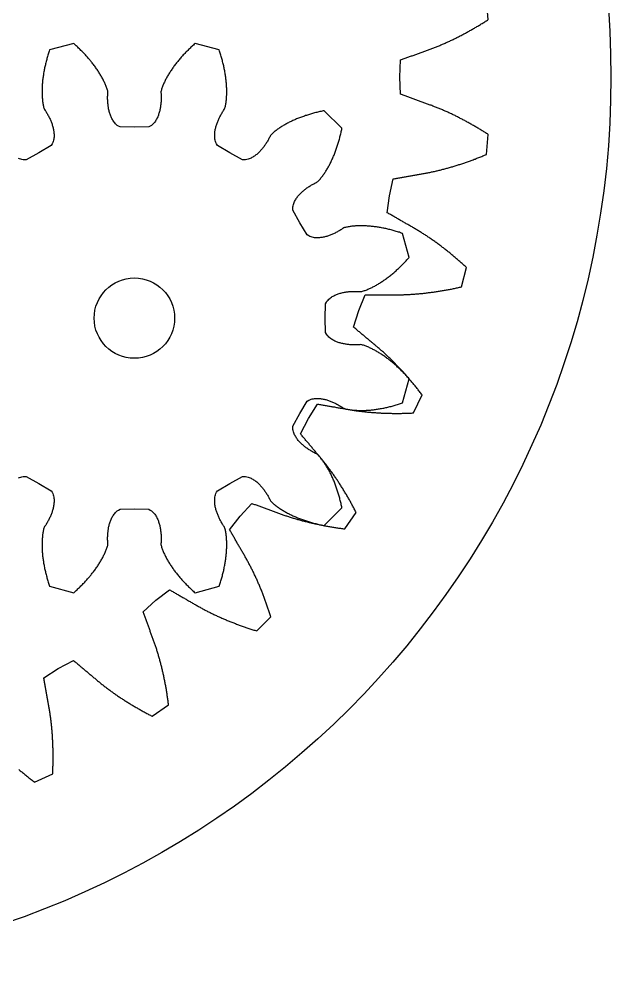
# Model space of a CAD drawing. Header units: metres. Extents: x -22.2 to 22.2, y -22.2 to 22.2.
# Drawn here: x 7.52 to 22.25, y -22.25 to 1.45 of the extents above; entities that cross this region are included whole.
import ezdxf

# ---------------------------------------------------------------- set-up
doc = ezdxf.new("R2010")
doc.units = ezdxf.units.M

msp = doc.modelspace()

# ---------------------------------------------------------------- linework, layer by layer
for points in [[(7.515, -17.233), (7.534, -17.249), (7.554, -17.265), (7.573, -17.281), (7.592, -17.297), (7.611, -17.313), (7.631, -17.329), (7.65, -17.345), (7.67, -17.361), (7.689, -17.377), (7.709, -17.393), (7.729, -17.409), (7.748, -17.425), (7.768, -17.441), (7.788, -17.456), (7.808, -17.472), (7.828, -17.488), (7.849, -17.503), (7.869, -17.519), (7.889, -17.535), (7.909, -17.55), (8.36, -17.34), (8.361, -17.314), (8.362, -17.289), (8.363, -17.263), (8.364, -17.238), (8.365, -17.212), (8.366, -17.187), (8.367, -17.162), (8.368, -17.136), (8.368, -17.111), (8.369, -17.086), (8.369, -17.06), (8.37, -17.035), (8.37, -17.01), (8.37, -16.985), (8.37, -16.959), (8.37, -16.934), (8.37, -16.909), (8.37, -16.884), (8.37, -16.859), (8.37, -16.834), (8.37, -16.809), (8.369, -16.784), (8.369, -16.759), (8.368, -16.734), (8.368, -16.709), (8.367, -16.684), (8.366, -16.66), (8.366, -16.635), (8.365, -16.61), (8.364, -16.585), (8.363, -16.561), (8.362, -16.536), (8.36, -16.512), (8.359, -16.487), (8.358, -16.462), (8.356, -16.438), (8.355, -16.413), (8.353, -16.389), (8.351, -16.365), (8.35, -16.34), (8.348, -16.316), (8.346, -16.292), (8.344, -16.267), (8.342, -16.243), (8.34, -16.219), (8.337, -16.195), (8.335, -16.171), (8.333, -16.147), (8.33, -16.123), (8.327, -16.099), (8.325, -16.075), (8.322, -16.051), (8.319, -16.027), (8.316, -16.003), (8.313, -15.979), (8.31, -15.956), (8.307, -15.932), (8.304, -15.908), (8.3, -15.885), (8.297, -15.861), (8.293, -15.838), (8.289, -15.814), (8.286, -15.791), (8.282, -15.767), (8.278, -15.744), (8.274, -15.721), (8.27, -15.697), (8.266, -15.674), (8.262, -15.651), (8.257, -15.628), (8.253, -15.604), (8.249, -15.581), (8.245, -15.558), (8.241, -15.534), (8.237, -15.511), (8.233, -15.488), (8.229, -15.465), (8.225, -15.441), (8.221, -15.418), (8.216, -15.395), (8.212, -15.371), (8.208, -15.348), (8.204, -15.325), (8.2, -15.301), (8.196, -15.278), (8.192, -15.255), (8.188, -15.231), (8.183, -15.208), (8.179, -15.185), (8.175, -15.161), (8.171, -15.138), (8.167, -15.115), (8.163, -15.091), (8.159, -15.068), (8.155, -15.045), (8.151, -15.021), (8.146, -14.998), (8.142, -14.974), (8.138, -14.951), (8.5, -14.722), (8.5, -14.722), (8.879, -14.523), (8.897, -14.539), (8.915, -14.554), (8.933, -14.569), (8.952, -14.584), (8.97, -14.6), (8.988, -14.615), (9.006, -14.63), (9.024, -14.645), (9.042, -14.661), (9.061, -14.676), (9.079, -14.691), (9.097, -14.706), (9.115, -14.722), (9.133, -14.737), (9.151, -14.752), (9.169, -14.767), (9.188, -14.782), (9.206, -14.798), (9.224, -14.813), (9.242, -14.828), (9.26, -14.843), (9.278, -14.859), (9.296, -14.874), (9.315, -14.889), (9.333, -14.904), (9.351, -14.919), (9.369, -14.935), (9.387, -14.95), (9.405, -14.965), (9.423, -14.98), (9.441, -14.995), (9.459, -15.011), (9.478, -15.026), (9.496, -15.041), (9.514, -15.056), (9.532, -15.071), (9.551, -15.086), (9.569, -15.101), (9.588, -15.116), (9.606, -15.131), (9.625, -15.145), (9.644, -15.16), (9.663, -15.175), (9.682, -15.189), (9.701, -15.204), (9.72, -15.218), (9.739, -15.233), (9.759, -15.247), (9.778, -15.261), (9.798, -15.275), (9.817, -15.29), (9.837, -15.304), (9.856, -15.318), (9.876, -15.332), (9.896, -15.346), (9.916, -15.36), (9.936, -15.374), (9.956, -15.387), (9.976, -15.401), (9.996, -15.415), (10.017, -15.429), (10.037, -15.442), (10.058, -15.456), (10.078, -15.469), (10.099, -15.483), (10.119, -15.496), (10.14, -15.509), (10.161, -15.523), (10.182, -15.536), (10.202, -15.549), (10.223, -15.562), (10.244, -15.575), (10.266, -15.588), (10.287, -15.601), (10.308, -15.614), (10.329, -15.627), (10.351, -15.64), (10.372, -15.653), (10.394, -15.666), (10.415, -15.678), (10.437, -15.691), (10.458, -15.704), (10.48, -15.716), (10.502, -15.729), (10.524, -15.741), (10.546, -15.753), (10.568, -15.766), (10.59, -15.778), (10.612, -15.79), (10.634, -15.802), (10.657, -15.815), (10.679, -15.827), (10.701, -15.839), (10.724, -15.851), (10.746, -15.863), (10.769, -15.875), (10.791, -15.886), (10.814, -15.898), (10.837, -15.91), (11.244, -15.625), (11.241, -15.599), (11.237, -15.574), (11.234, -15.549), (11.231, -15.523), (11.227, -15.498), (11.223, -15.473), (11.22, -15.448), (11.216, -15.423), (11.212, -15.398), (11.208, -15.373), (11.205, -15.348), (11.201, -15.323), (11.196, -15.298), (11.192, -15.273), (11.188, -15.248), (11.184, -15.223), (11.18, -15.199), (11.175, -15.174), (11.171, -15.149), (11.166, -15.125), (11.161, -15.1), (11.157, -15.076), (11.152, -15.051), (11.147, -15.027), (11.142, -15.002), (11.137, -14.978), (11.132, -14.954), (11.127, -14.929), (11.122, -14.905), (11.117, -14.881), (11.111, -14.857), (11.106, -14.833), (11.101, -14.809), (11.095, -14.785), (11.089, -14.761), (11.084, -14.737), (11.078, -14.713), (11.072, -14.69), (11.066, -14.666), (11.06, -14.642), (11.054, -14.618), (11.048, -14.595), (11.042, -14.571), (11.036, -14.548), (11.029, -14.524), (11.023, -14.501), (11.016, -14.478), (11.01, -14.454), (11.003, -14.431), (10.996, -14.408), (10.99, -14.385), (10.983, -14.362), (10.976, -14.339), (10.969, -14.316), (10.962, -14.293), (10.954, -14.27), (10.947, -14.247), (10.94, -14.225), (10.932, -14.202), (10.925, -14.179), (10.917, -14.157), (10.91, -14.134), (10.902, -14.112), (10.894, -14.09), (10.886, -14.067), (10.878, -14.045), (10.87, -14.023), (10.862, -14.001), (10.854, -13.978), (10.846, -13.956), (10.838, -13.934), (10.83, -13.912), (10.821, -13.89), (10.813, -13.867), (10.805, -13.845), (10.797, -13.823), (10.789, -13.801), (10.781, -13.778), (10.773, -13.756), (10.765, -13.734), (10.757, -13.712), (10.749, -13.689), (10.741, -13.667), (10.732, -13.645), (10.724, -13.623), (10.716, -13.6), (10.708, -13.578), (10.7, -13.556), (10.692, -13.534), (10.684, -13.511), (10.676, -13.489), (10.668, -13.467), (10.659, -13.445), (10.651, -13.422), (10.643, -13.4), (10.635, -13.378), (10.627, -13.355), (10.619, -13.333), (10.611, -13.311), (10.927, -13.023), (10.927, -13.023), (11.266, -12.761), (11.287, -12.773), (11.307, -12.785), (11.328, -12.797), (11.348, -12.808), (11.369, -12.82), (11.389, -12.832), (11.41, -12.844), (11.43, -12.856), (11.451, -12.868), (11.471, -12.88), (11.492, -12.891), (11.512, -12.903), (11.533, -12.915), (11.553, -12.927), (11.574, -12.939), (11.594, -12.951), (11.615, -12.962), (11.636, -12.974), (11.656, -12.986), (11.677, -12.998), (11.697, -13.01), (11.717, -13.022), (11.738, -13.033), (11.758, -13.045), (11.779, -13.057), (11.799, -13.069), (11.82, -13.081), (11.84, -13.093), (11.861, -13.104), (11.881, -13.116), (11.902, -13.128), (11.922, -13.14), (11.943, -13.152), (11.963, -13.163), (11.984, -13.175), (12.004, -13.187), (12.025, -13.198), (12.046, -13.21), (12.067, -13.221), (12.088, -13.232), (12.109, -13.244), (12.13, -13.255), (12.151, -13.266), (12.172, -13.277), (12.194, -13.288), (12.215, -13.299), (12.237, -13.31), (12.258, -13.321), (12.28, -13.331), (12.301, -13.342), (12.323, -13.353), (12.345, -13.363), (12.367, -13.374), (12.389, -13.384), (12.411, -13.394), (12.433, -13.405), (12.455, -13.415), (12.477, -13.425), (12.499, -13.435), (12.521, -13.445), (12.544, -13.455), (12.566, -13.465), (12.589, -13.474), (12.611, -13.484), (12.634, -13.494), (12.656, -13.504), (12.679, -13.513), (12.702, -13.523), (12.725, -13.532), (12.748, -13.541), (12.77, -13.551), (12.793, -13.56), (12.817, -13.569), (12.84, -13.578), (12.863, -13.587), (12.886, -13.596), (12.909, -13.605), (12.933, -13.614), (12.956, -13.623), (12.979, -13.632), (13.003, -13.64), (13.026, -13.649), (13.05, -13.657), (13.074, -13.666), (13.097, -13.674), (13.121, -13.683), (13.145, -13.691), (13.169, -13.699), (13.193, -13.708), (13.217, -13.716), (13.241, -13.724), (13.265, -13.732), (13.289, -13.74), (13.313, -13.748), (13.337, -13.756), (13.362, -13.763), (13.386, -13.771), (13.41, -13.779), (13.435, -13.786), (13.786, -13.435), (13.779, -13.41), (13.771, -13.386), (13.763, -13.362), (13.756, -13.337), (13.748, -13.313), (13.74, -13.289), (13.732, -13.265), (13.724, -13.241), (13.716, -13.217), (13.708, -13.193), (13.699, -13.169), (13.691, -13.145), (13.683, -13.121), (13.674, -13.097), (13.666, -13.074), (13.657, -13.05), (13.649, -13.027), (13.64, -13.003), (13.632, -12.979), (13.623, -12.956), (13.614, -12.933), (13.605, -12.909), (13.596, -12.886), (13.587, -12.863), (13.578, -12.84), (13.569, -12.817), (13.56, -12.793), (13.551, -12.77), (13.541, -12.748), (13.532, -12.725), (13.523, -12.702), (13.513, -12.679), (13.504, -12.656), (13.494, -12.634), (13.484, -12.611), (13.474, -12.589), (13.465, -12.566), (13.455, -12.544), (13.445, -12.521), (13.435, -12.499), (13.425, -12.477), (13.415, -12.455), (13.405, -12.433), (13.394, -12.411), (13.384, -12.389), (13.374, -12.367), (13.363, -12.345), (13.353, -12.323), (13.342, -12.301), (13.331, -12.28), (13.321, -12.258), (13.31, -12.237), (13.299, -12.215), (13.288, -12.194), (13.277, -12.172), (13.266, -12.151), (13.255, -12.13), (13.244, -12.109), (13.232, -12.088), (13.221, -12.067), (13.21, -12.046), (13.198, -12.025), (13.187, -12.004), (13.175, -11.984), (13.163, -11.963), (13.152, -11.943), (13.14, -11.922), (13.128, -11.902), (13.116, -11.881), (13.104, -11.861), (13.093, -11.84), (13.081, -11.82), (13.069, -11.799), (13.057, -11.779), (13.045, -11.758), (13.033, -11.738), (13.022, -11.717), (13.01, -11.697), (12.998, -11.677), (12.986, -11.656), (12.974, -11.636), (12.962, -11.615), (12.951, -11.594), (12.939, -11.574), (12.927, -11.553), (12.915, -11.533), (12.903, -11.512), (12.891, -11.492), (12.88, -11.471), (12.868, -11.451), (12.856, -11.43), (12.844, -11.41), (12.832, -11.389), (12.82, -11.369), (12.808, -11.348), (12.797, -11.328), (12.785, -11.307), (12.773, -11.287), (12.761, -11.266), (13.023, -10.927), (13.023, -10.927), (13.311, -10.611), (13.333, -10.619), (13.355, -10.627), (13.378, -10.635), (13.4, -10.643), (13.422, -10.651), (13.445, -10.659), (13.467, -10.668), (13.489, -10.676), (13.511, -10.684), (13.534, -10.692), (13.556, -10.7), (13.578, -10.708), (13.6, -10.716), (13.623, -10.724), (13.645, -10.732), (13.667, -10.741), (13.689, -10.749), (13.712, -10.757), (13.734, -10.765), (13.756, -10.773), (13.778, -10.781), (13.801, -10.789), (13.823, -10.797), (13.845, -10.805), (13.867, -10.813), (13.89, -10.821), (13.912, -10.83), (13.934, -10.838), (13.956, -10.846), (13.978, -10.854), (14.001, -10.862), (14.023, -10.87), (14.045, -10.878), (14.067, -10.886), (14.09, -10.894), (14.112, -10.902), (14.134, -10.91), (14.157, -10.917), (14.179, -10.925), (14.202, -10.932), (14.225, -10.94), (14.247, -10.947), (14.27, -10.954), (14.293, -10.962), (14.316, -10.969), (14.339, -10.976), (14.362, -10.983), (14.385, -10.99), (14.408, -10.996), (14.431, -11.003), (14.454, -11.01), (14.478, -11.016), (14.501, -11.023), (14.524, -11.029), (14.548, -11.036), (14.571, -11.042), (14.595, -11.048), (14.618, -11.054), (14.642, -11.06), (14.666, -11.066), (14.69, -11.072), (14.713, -11.078), (14.737, -11.084), (14.761, -11.089), (14.785, -11.095), (14.809, -11.101), (14.833, -11.106), (14.857, -11.111), (14.881, -11.117), (14.905, -11.122), (14.929, -11.127), (14.954, -11.132), (14.978, -11.137), (15.002, -11.142), (15.027, -11.147), (15.051, -11.152), (15.076, -11.157), (15.1, -11.161), (15.125, -11.166), (15.149, -11.171), (15.174, -11.175), (15.199, -11.18), (15.223, -11.184), (15.248, -11.188), (15.273, -11.192), (15.298, -11.196), (15.323, -11.201), (15.348, -11.205), (15.373, -11.208), (15.398, -11.212), (15.423, -11.216), (15.448, -11.22), (15.473, -11.224), (15.498, -11.227), (15.523, -11.231), (15.549, -11.234), (15.574, -11.237), (15.599, -11.241), (15.625, -11.244), (15.91, -10.837), (15.898, -10.814), (15.886, -10.791), (15.875, -10.769), (15.863, -10.746), (15.851, -10.724), (15.839, -10.701), (15.827, -10.679), (15.815, -10.657), (15.802, -10.634), (15.79, -10.612), (15.778, -10.59), (15.766, -10.568), (15.753, -10.546), (15.741, -10.524), (15.729, -10.502), (15.716, -10.48), (15.704, -10.458), (15.691, -10.437), (15.678, -10.415), (15.666, -10.394), (15.653, -10.372), (15.64, -10.351), (15.627, -10.329), (15.614, -10.308), (15.601, -10.287), (15.588, -10.266), (15.575, -10.244), (15.562, -10.223), (15.549, -10.202), (15.536, -10.182), (15.523, -10.161), (15.509, -10.14), (15.496, -10.119), (15.483, -10.099), (15.469, -10.078), (15.456, -10.058), (15.442, -10.037), (15.429, -10.017), (15.415, -9.996), (15.401, -9.976), (15.387, -9.956), (15.374, -9.936), (15.36, -9.916), (15.346, -9.896), (15.332, -9.876), (15.318, -9.856), (15.304, -9.837), (15.29, -9.817), (15.275, -9.798), (15.261, -9.778), (15.247, -9.759), (15.233, -9.739), (15.218, -9.72), (15.204, -9.701), (15.189, -9.682), (15.175, -9.663), (15.16, -9.644), (15.145, -9.625), (15.131, -9.606), (15.116, -9.588), (15.101, -9.569), (15.086, -9.551), (15.071, -9.532), (15.056, -9.514), (15.041, -9.496), (15.026, -9.478), (15.011, -9.459), (14.995, -9.441), (14.98, -9.423), (14.965, -9.405), (14.95, -9.387), (14.935, -9.369), (14.919, -9.351), (14.904, -9.333), (14.889, -9.315), (14.874, -9.296), (14.859, -9.278), (14.843, -9.26), (14.828, -9.242), (14.813, -9.224), (14.798, -9.206), (14.782, -9.188), (14.767, -9.169), (14.752, -9.151), (14.737, -9.133), (14.722, -9.115), (14.706, -9.097), (14.691, -9.079), (14.676, -9.061), (14.661, -9.042), (14.645, -9.024), (14.63, -9.006), (14.615, -8.988), (14.6, -8.97), (14.584, -8.952), (14.569, -8.933), (14.554, -8.915), (14.539, -8.897), (14.523, -8.879), (14.722, -8.5), (14.722, -8.5), (14.951, -8.138), (14.974, -8.142), (14.998, -8.146), (15.021, -8.151), (15.045, -8.155), (15.068, -8.159), (15.091, -8.163), (15.115, -8.167), (15.138, -8.171), (15.161, -8.175), (15.185, -8.179), (15.208, -8.183), (15.231, -8.188), (15.255, -8.192), (15.278, -8.196), (15.301, -8.2), (15.325, -8.204), (15.348, -8.208), (15.371, -8.212), (15.395, -8.216), (15.418, -8.221), (15.441, -8.225), (15.465, -8.229), (15.488, -8.233), (15.511, -8.237), (15.534, -8.241), (15.558, -8.245), (15.581, -8.249), (15.604, -8.253), (15.628, -8.257), (15.651, -8.262), (15.674, -8.266), (15.697, -8.27), (15.721, -8.274), (15.744, -8.278), (15.767, -8.282), (15.791, -8.286), (15.814, -8.289), (15.838, -8.293), (15.861, -8.297), (15.885, -8.3), (15.908, -8.304), (15.932, -8.307), (15.956, -8.31), (15.979, -8.313), (16.003, -8.316), (16.027, -8.319), (16.051, -8.322), (16.075, -8.325), (16.099, -8.327), (16.123, -8.33), (16.147, -8.333), (16.171, -8.335), (16.195, -8.337), (16.219, -8.34), (16.243, -8.342), (16.267, -8.344), (16.292, -8.346), (16.316, -8.348), (16.34, -8.35), (16.365, -8.351), (16.389, -8.353), (16.413, -8.355), (16.438, -8.356), (16.462, -8.358), (16.487, -8.359), (16.512, -8.36), (16.536, -8.362), (16.561, -8.363), (16.585, -8.364), (16.61, -8.365), (16.635, -8.366), (16.66, -8.367), (16.684, -8.367), (16.709, -8.368), (16.734, -8.368), (16.759, -8.369), (16.784, -8.369), (16.809, -8.37), (16.834, -8.37), (16.859, -8.37), (16.884, -8.37), (16.909, -8.37), (16.934, -8.37), (16.959, -8.37), (16.985, -8.37), (17.01, -8.37), (17.035, -8.37), (17.06, -8.369), (17.086, -8.369), (17.111, -8.368), (17.136, -8.368), (17.162, -8.367), (17.187, -8.366), (17.212, -8.365), (17.238, -8.364), (17.263, -8.363), (17.289, -8.362), (17.314, -8.361), (17.34, -8.36), (17.55, -7.909), (17.535, -7.889), (17.519, -7.869), (17.503, -7.849), (17.488, -7.828), (17.472, -7.808), (17.456, -7.788), (17.441, -7.768), (17.425, -7.749), (17.409, -7.729), (17.393, -7.709), (17.377, -7.689), (17.361, -7.67), (17.345, -7.65), (17.329, -7.631), (17.313, -7.611), (17.297, -7.592), (17.281, -7.573), (17.265, -7.554), (17.249, -7.534), (17.233, -7.515), (17.216, -7.496), (17.2, -7.478), (17.184, -7.459), (17.167, -7.44), (17.151, -7.421), (17.134, -7.403), (17.118, -7.384), (17.101, -7.366), (17.085, -7.347), (17.068, -7.329), (17.051, -7.311), (17.035, -7.293), (17.018, -7.275), (17.001, -7.257), (16.984, -7.239), (16.967, -7.221), (16.951, -7.203), (16.934, -7.185), (16.917, -7.168), (16.9, -7.15), (16.883, -7.133), (16.865, -7.115), (16.848, -7.098), (16.831, -7.081), (16.814, -7.064), (16.797, -7.047), (16.779, -7.03), (16.762, -7.013), (16.745, -6.996), (16.727, -6.98), (16.71, -6.963), (16.692, -6.946), (16.675, -6.93), (16.657, -6.914), (16.64, -6.897), (16.622, -6.881), (16.604, -6.865), (16.587, -6.849), (16.569, -6.833), (16.551, -6.817), (16.533, -6.802), (16.515, -6.786), (16.497, -6.77), (16.479, -6.755), (16.461, -6.74), (16.443, -6.724), (16.425, -6.709), (16.407, -6.694), (16.389, -6.679), (16.371, -6.664), (16.353, -6.648), (16.335, -6.633), (16.316, -6.618), (16.298, -6.603), (16.28, -6.588), (16.262, -6.572), (16.244, -6.557), (16.226, -6.542), (16.208, -6.527), (16.19, -6.512), (16.171, -6.496), (16.153, -6.481), (16.135, -6.466), (16.117, -6.451), (16.099, -6.435), (16.081, -6.42), (16.063, -6.405), (16.044, -6.39), (16.026, -6.375), (16.008, -6.359), (15.99, -6.344), (15.972, -6.329), (15.954, -6.314), (15.935, -6.298), (15.917, -6.283), (15.899, -6.268), (15.881, -6.253), (15.863, -6.237), (15.845, -6.222), (15.975, -5.814), (15.975, -5.814), (16.137, -5.418), (16.161, -5.418), (16.185, -5.418), (16.208, -5.418), (16.232, -5.418), (16.256, -5.418), (16.279, -5.418), (16.303, -5.418), (16.327, -5.418), (16.351, -5.418), (16.374, -5.418), (16.398, -5.418), (16.422, -5.418), (16.445, -5.418), (16.469, -5.418), (16.493, -5.418), (16.516, -5.418), (16.54, -5.418), (16.564, -5.418), (16.587, -5.418), (16.611, -5.418), (16.635, -5.418), (16.658, -5.418), (16.682, -5.418), (16.706, -5.418), (16.729, -5.418), (16.753, -5.418), (16.777, -5.418), (16.8, -5.418), (16.824, -5.418), (16.848, -5.418), (16.871, -5.418), (16.895, -5.418), (16.919, -5.418), (16.942, -5.418), (16.966, -5.418), (16.99, -5.418), (17.013, -5.417), (17.037, -5.417), (17.061, -5.416), (17.085, -5.416), (17.109, -5.415), (17.132, -5.414), (17.156, -5.413), (17.18, -5.412), (17.204, -5.411), (17.228, -5.41), (17.252, -5.408), (17.276, -5.407), (17.3, -5.405), (17.324, -5.404), (17.348, -5.402), (17.372, -5.4), (17.397, -5.399), (17.421, -5.397), (17.445, -5.394), (17.469, -5.392), (17.493, -5.39), (17.518, -5.388), (17.542, -5.385), (17.566, -5.383), (17.591, -5.38), (17.615, -5.378), (17.639, -5.375), (17.664, -5.372), (17.688, -5.369), (17.712, -5.366), (17.737, -5.363), (17.761, -5.36), (17.786, -5.357), (17.81, -5.353), (17.835, -5.35), (17.859, -5.346), (17.884, -5.343), (17.909, -5.339), (17.933, -5.335), (17.958, -5.332), (17.982, -5.328), (18.007, -5.324), (18.032, -5.32), (18.056, -5.316), (18.081, -5.311), (18.106, -5.307), (18.13, -5.303), (18.155, -5.298), (18.18, -5.294), (18.205, -5.289), (18.23, -5.284), (18.254, -5.28), (18.279, -5.275), (18.304, -5.27), (18.329, -5.265), (18.354, -5.26), (18.379, -5.255), (18.404, -5.249), (18.428, -5.244), (18.453, -5.239), (18.478, -5.233), (18.503, -5.228), (18.528, -5.222), (18.657, -4.742), (18.638, -4.724), (18.619, -4.707), (18.6, -4.69), (18.581, -4.673), (18.563, -4.656), (18.544, -4.639), (18.525, -4.622), (18.506, -4.605), (18.487, -4.588), (18.468, -4.572), (18.449, -4.555), (18.429, -4.538), (18.41, -4.522), (18.391, -4.506), (18.372, -4.489), (18.353, -4.473), (18.334, -4.457), (18.314, -4.441), (18.295, -4.425), (18.276, -4.409), (18.256, -4.393), (18.237, -4.377), (18.218, -4.361), (18.198, -4.346), (18.179, -4.33), (18.159, -4.315), (18.14, -4.3), (18.12, -4.284), (18.101, -4.269), (18.081, -4.254), (18.062, -4.239), (18.042, -4.224), (18.023, -4.209), (18.003, -4.194), (17.983, -4.179), (17.964, -4.165), (17.944, -4.15), (17.924, -4.136), (17.904, -4.121), (17.884, -4.107), (17.865, -4.093), (17.845, -4.079), (17.825, -4.065), (17.805, -4.051), (17.785, -4.037), (17.765, -4.023), (17.745, -4.009), (17.725, -3.996), (17.705, -3.982), (17.685, -3.969), (17.665, -3.955), (17.645, -3.942), (17.625, -3.929), (17.605, -3.916), (17.585, -3.903), (17.564, -3.89), (17.544, -3.877), (17.524, -3.865), (17.504, -3.852), (17.483, -3.84), (17.463, -3.827), (17.443, -3.815), (17.422, -3.803), (17.402, -3.791), (17.381, -3.779), (17.361, -3.767), (17.341, -3.755), (17.32, -3.743), (17.3, -3.731), (17.279, -3.72), (17.259, -3.708), (17.238, -3.696), (17.218, -3.684), (17.197, -3.672), (17.177, -3.66), (17.156, -3.649), (17.136, -3.637), (17.115, -3.625), (17.095, -3.613), (17.074, -3.601), (17.054, -3.589), (17.033, -3.578), (17.013, -3.566), (16.992, -3.554), (16.972, -3.542), (16.951, -3.53), (16.931, -3.518), (16.91, -3.507), (16.89, -3.495), (16.869, -3.483), (16.849, -3.471), (16.828, -3.459), (16.808, -3.447), (16.787, -3.435), (16.767, -3.424), (16.746, -3.412), (16.725, -3.4), (16.705, -3.388), (16.684, -3.376), (16.742, -2.952), (16.742, -2.952), (16.833, -2.534), (16.856, -2.53), (16.88, -2.526), (16.903, -2.521), (16.926, -2.517), (16.95, -2.513), (16.973, -2.509), (16.996, -2.505), (17.02, -2.501), (17.043, -2.497), (17.066, -2.493), (17.09, -2.489), (17.113, -2.484), (17.136, -2.48), (17.16, -2.476), (17.183, -2.472), (17.206, -2.468), (17.23, -2.464), (17.253, -2.46), (17.276, -2.456), (17.3, -2.452), (17.323, -2.447), (17.346, -2.443), (17.37, -2.439), (17.393, -2.435), (17.416, -2.431), (17.439, -2.427), (17.463, -2.423), (17.486, -2.419), (17.509, -2.415), (17.533, -2.41), (17.556, -2.406), (17.579, -2.402), (17.602, -2.398), (17.626, -2.394), (17.649, -2.39), (17.672, -2.385), (17.696, -2.381), (17.719, -2.376), (17.742, -2.372), (17.766, -2.367), (17.789, -2.362), (17.812, -2.357), (17.836, -2.352), (17.859, -2.347), (17.882, -2.341), (17.906, -2.336), (17.929, -2.33), (17.953, -2.325), (17.976, -2.319), (17.999, -2.313), (18.023, -2.308), (18.046, -2.302), (18.07, -2.296), (18.093, -2.289), (18.117, -2.283), (18.14, -2.277), (18.164, -2.271), (18.187, -2.264), (18.211, -2.257), (18.234, -2.251), (18.258, -2.244), (18.281, -2.237), (18.305, -2.23), (18.328, -2.223), (18.352, -2.216), (18.375, -2.209), (18.399, -2.202), (18.422, -2.194), (18.446, -2.187), (18.469, -2.179), (18.493, -2.172), (18.516, -2.164), (18.54, -2.156), (18.564, -2.148), (18.587, -2.14), (18.611, -2.132), (18.634, -2.124), (18.658, -2.116), (18.681, -2.108), (18.705, -2.099), (18.729, -2.091), (18.752, -2.082), (18.776, -2.074), (18.799, -2.065), (18.823, -2.056), (18.847, -2.047), (18.87, -2.039), (18.894, -2.03), (18.917, -2.02), (18.941, -2.011), (18.965, -2.002), (18.988, -1.993), (19.012, -1.983), (19.035, -1.974), (19.059, -1.964), (19.083, -1.955), (19.106, -1.945), (19.13, -1.935), (19.153, -1.925), (19.197, -1.43), (19.175, -1.416), (19.154, -1.402), (19.132, -1.389), (19.111, -1.375), (19.089, -1.362), (19.067, -1.348), (19.046, -1.335), (19.024, -1.322), (19.003, -1.308), (18.981, -1.295), (18.959, -1.282), (18.938, -1.269), (18.916, -1.256), (18.894, -1.243), (18.872, -1.231), (18.851, -1.218), (18.829, -1.206), (18.807, -1.193), (18.785, -1.181), (18.764, -1.168), (18.742, -1.156), (18.72, -1.144), (18.698, -1.132), (18.676, -1.12), (18.655, -1.108), (18.633, -1.096), (18.611, -1.084), (18.589, -1.073), (18.567, -1.061), (18.545, -1.049), (18.523, -1.038), (18.502, -1.027), (18.48, -1.015), (18.458, -1.004), (18.436, -0.993), (18.414, -0.982), (18.392, -0.971), (18.37, -0.96), (18.348, -0.95), (18.326, -0.939), (18.304, -0.929), (18.282, -0.918), (18.26, -0.908), (18.238, -0.897), (18.216, -0.887), (18.194, -0.877), (18.172, -0.867), (18.15, -0.857), (18.128, -0.847), (18.106, -0.838), (18.084, -0.828), (18.061, -0.818), (18.039, -0.809), (18.017, -0.8), (17.995, -0.79), (17.973, -0.781), (17.951, -0.772), (17.929, -0.763), (17.907, -0.754), (17.884, -0.745), (17.862, -0.737), (17.84, -0.728), (17.818, -0.72), (17.796, -0.711), (17.774, -0.703), (17.751, -0.695), (17.729, -0.687), (17.707, -0.679), (17.685, -0.671), (17.663, -0.663), (17.64, -0.655), (17.618, -0.646), (17.596, -0.638), (17.574, -0.63), (17.551, -0.622), (17.529, -0.614), (17.507, -0.606), (17.485, -0.598), (17.463, -0.59), (17.44, -0.582), (17.418, -0.574), (17.396, -0.565), (17.374, -0.557), (17.351, -0.549), (17.329, -0.541), (17.307, -0.533), (17.285, -0.525), (17.262, -0.517), (17.24, -0.509), (17.218, -0.501), (17.195, -0.493), (17.173, -0.484), (17.151, -0.476), (17.129, -0.468), (17.106, -0.46), (17.084, -0.452), (17.062, -0.444), (17.039, -0.436), (17.017, -0.428), (17, 0), (17, 0), (17.017, 0.428), (17.039, 0.436), (17.062, 0.444), (17.084, 0.452), (17.106, 0.46), (17.129, 0.468), (17.151, 0.476), (17.173, 0.484), (17.195, 0.493), (17.218, 0.501), (17.24, 0.509), (17.262, 0.517), (17.285, 0.525), (17.307, 0.533), (17.329, 0.541), (17.351, 0.549), (17.374, 0.557), (17.396, 0.565), (17.418, 0.574), (17.44, 0.582), (17.463, 0.59), (17.485, 0.598), (17.507, 0.606), (17.529, 0.614), (17.551, 0.622), (17.574, 0.63), (17.596, 0.638), (17.618, 0.646), (17.64, 0.654), (17.663, 0.663), (17.685, 0.671), (17.707, 0.679), (17.729, 0.687), (17.751, 0.695), (17.774, 0.703), (17.796, 0.711), (17.818, 0.72), (17.84, 0.728), (17.862, 0.737), (17.884, 0.745), (17.907, 0.754), (17.929, 0.763), (17.951, 0.772), (17.973, 0.781), (17.995, 0.79), (18.017, 0.8), (18.039, 0.809), (18.061, 0.818), (18.084, 0.828), (18.106, 0.838), (18.128, 0.847), (18.15, 0.857), (18.172, 0.867), (18.194, 0.877), (18.216, 0.887), (18.238, 0.897), (18.26, 0.908), (18.282, 0.918), (18.304, 0.929), (18.326, 0.939), (18.348, 0.95), (18.37, 0.96), (18.392, 0.971), (18.414, 0.982), (18.436, 0.993), (18.458, 1.004), (18.48, 1.015), (18.502, 1.027), (18.523, 1.038), (18.545, 1.049), (18.567, 1.061), (18.589, 1.073), (18.611, 1.084), (18.633, 1.096), (18.655, 1.108), (18.676, 1.12), (18.698, 1.132), (18.72, 1.144), (18.742, 1.156), (18.764, 1.168), (18.785, 1.181), (18.807, 1.193), (18.829, 1.206), (18.851, 1.218), (18.872, 1.231), (18.894, 1.243), (18.916, 1.256), (18.938, 1.269), (18.959, 1.282), (18.981, 1.295), (19.003, 1.308), (19.024, 1.322), (19.046, 1.335), (19.067, 1.348), (19.089, 1.362), (19.111, 1.375), (19.132, 1.389), (19.154, 1.402), (19.175, 1.416), (19.197, 1.43), (19.153, 1.925)], [(7.513, -9.974), (7.537, -9.964), (7.565, -9.956), (7.593, -9.948), (7.624, -9.942), (7.66, -9.94), (7.703, -9.943), (8.017, -10.114), (8.017, -10.114), (8.323, -10.3), (8.346, -10.336), (8.362, -10.369), (8.373, -10.398), (8.38, -10.427), (8.387, -10.455), (8.39, -10.481), (8.393, -10.506), (8.394, -10.531), (8.394, -10.556), (8.393, -10.58), (8.392, -10.604), (8.39, -10.628), (8.387, -10.651), (8.383, -10.674), (8.378, -10.696), (8.374, -10.719), (8.369, -10.741), (8.363, -10.763), (8.357, -10.785), (8.35, -10.807), (8.344, -10.828), (8.336, -10.849), (8.328, -10.871), (8.32, -10.892), (8.311, -10.912), (8.303, -10.933), (8.293, -10.954), (8.283, -10.974), (8.274, -10.994), (8.264, -11.014), (8.253, -11.034), (8.242, -11.054), (8.231, -11.074), (8.22, -11.094), (8.208, -11.113), (8.197, -11.133), (8.185, -11.152), (8.172, -11.171), (8.16, -11.19), (8.147, -11.209), (8.14, -11.231), (8.134, -11.253), (8.129, -11.275), (8.124, -11.297), (8.12, -11.32), (8.116, -11.343), (8.112, -11.366), (8.109, -11.389), (8.106, -11.412), (8.104, -11.435), (8.102, -11.459), (8.1, -11.482), (8.098, -11.506), (8.097, -11.53), (8.096, -11.554), (8.095, -11.578), (8.094, -11.602), (8.094, -11.626), (8.094, -11.651), (8.094, -11.675), (8.095, -11.699), (8.096, -11.724), (8.097, -11.749), (8.098, -11.773), (8.099, -11.798), (8.101, -11.823), (8.103, -11.848), (8.105, -11.873), (8.108, -11.898), (8.11, -11.923), (8.113, -11.948), (8.116, -11.974), (8.12, -11.999), (8.123, -12.024), (8.127, -12.05), (8.131, -12.075), (8.135, -12.101), (8.14, -12.127), (8.144, -12.152), (8.149, -12.178), (8.154, -12.204), (8.16, -12.23), (8.165, -12.255), (8.171, -12.281), (8.177, -12.307), (8.183, -12.333), (8.19, -12.359), (8.196, -12.385), (8.203, -12.411), (8.21, -12.438), (8.217, -12.464), (8.225, -12.49), (8.232, -12.516), (8.24, -12.543), (8.248, -12.569), (8.256, -12.595), (8.265, -12.622), (8.274, -12.648), (8.283, -12.675), (8.882, -12.835), (8.903, -12.817), (8.924, -12.798), (8.944, -12.78), (8.965, -12.761), (8.985, -12.742), (9.005, -12.723), (9.025, -12.704), (9.044, -12.685), (9.063, -12.666), (9.083, -12.647), (9.102, -12.628), (9.12, -12.609), (9.139, -12.589), (9.157, -12.57), (9.175, -12.55), (9.193, -12.531), (9.211, -12.511), (9.229, -12.492), (9.246, -12.472), (9.263, -12.452), (9.28, -12.432), (9.296, -12.412), (9.313, -12.392), (9.329, -12.372), (9.345, -12.352), (9.361, -12.332), (9.376, -12.311), (9.392, -12.291), (9.407, -12.271), (9.422, -12.25), (9.436, -12.23), (9.451, -12.209), (9.465, -12.188), (9.479, -12.168), (9.493, -12.147), (9.506, -12.126), (9.519, -12.105), (9.532, -12.085), (9.545, -12.064), (9.557, -12.043), (9.569, -12.022), (9.581, -12), (9.593, -11.979), (9.604, -11.958), (9.615, -11.937), (9.626, -11.916), (9.636, -11.894), (9.647, -11.873), (9.656, -11.851), (9.666, -11.83), (9.675, -11.808), (9.684, -11.787), (9.692, -11.765), (9.7, -11.743), (9.708, -11.722), (9.715, -11.7), (9.722, -11.678), (9.728, -11.656), (9.732, -11.634), (9.731, -11.611), (9.729, -11.588), (9.728, -11.566), (9.728, -11.543), (9.727, -11.52), (9.727, -11.497), (9.727, -11.475), (9.727, -11.452), (9.728, -11.429), (9.729, -11.407), (9.73, -11.384), (9.732, -11.362), (9.734, -11.34), (9.736, -11.317), (9.739, -11.295), (9.741, -11.272), (9.745, -11.25), (9.749, -11.228), (9.752, -11.206), (9.757, -11.184), (9.762, -11.162), (9.768, -11.14), (9.774, -11.118), (9.781, -11.096), (9.788, -11.074), (9.795, -11.052), (9.804, -11.031), (9.813, -11.009), (9.822, -10.988), (9.833, -10.966), (9.845, -10.945), (9.858, -10.924), (9.871, -10.902), (9.886, -10.881), (9.902, -10.86), (9.921, -10.84), (9.942, -10.819), (9.966, -10.799), (9.996, -10.779), (10.035, -10.759), (10.392, -10.75), (10.392, -10.75), (10.75, -10.759), (10.788, -10.779), (10.819, -10.799), (10.843, -10.819), (10.863, -10.84), (10.883, -10.86), (10.899, -10.881), (10.914, -10.902), (10.927, -10.924), (10.939, -10.945), (10.951, -10.966), (10.962, -10.988), (10.972, -11.009), (10.981, -11.031), (10.989, -11.052), (10.996, -11.074), (11.004, -11.096), (11.01, -11.118), (11.017, -11.14), (11.022, -11.162), (11.027, -11.184), (11.032, -11.206), (11.036, -11.228), (11.04, -11.25), (11.043, -11.272), (11.046, -11.295), (11.049, -11.317), (11.051, -11.34), (11.053, -11.362), (11.055, -11.384), (11.056, -11.407), (11.057, -11.429), (11.057, -11.452), (11.058, -11.475), (11.058, -11.497), (11.058, -11.52), (11.057, -11.543), (11.056, -11.566), (11.055, -11.588), (11.054, -11.611), (11.052, -11.634), (11.057, -11.656), (11.063, -11.678), (11.07, -11.7), (11.077, -11.722), (11.084, -11.743), (11.092, -11.765), (11.101, -11.787), (11.11, -11.808), (11.119, -11.83), (11.128, -11.851), (11.138, -11.873), (11.148, -11.894), (11.159, -11.916), (11.169, -11.937), (11.18, -11.958), (11.192, -11.979), (11.203, -12), (11.215, -12.022), (11.227, -12.043), (11.24, -12.064), (11.252, -12.085), (11.265, -12.105), (11.279, -12.126), (11.292, -12.147), (11.306, -12.168), (11.32, -12.188), (11.334, -12.209), (11.348, -12.23), (11.363, -12.25), (11.378, -12.271), (11.393, -12.291), (11.408, -12.311), (11.424, -12.332), (11.439, -12.352), (11.455, -12.372), (11.472, -12.392), (11.488, -12.412), (11.505, -12.432), (11.522, -12.452), (11.539, -12.472), (11.556, -12.492), (11.574, -12.511), (11.591, -12.531), (11.609, -12.55), (11.627, -12.57), (11.646, -12.589), (11.664, -12.609), (11.683, -12.628), (11.702, -12.647), (11.721, -12.666), (11.741, -12.685), (11.76, -12.704), (11.78, -12.723), (11.8, -12.742), (11.82, -12.761), (11.84, -12.78), (11.861, -12.798), (11.882, -12.817), (11.902, -12.835), (12.502, -12.675), (12.511, -12.648), (12.52, -12.622), (12.528, -12.595), (12.536, -12.569), (12.544, -12.543), (12.552, -12.516), (12.56, -12.49), (12.567, -12.464), (12.575, -12.438), (12.582, -12.411), (12.588, -12.385), (12.595, -12.359), (12.601, -12.333), (12.608, -12.307), (12.614, -12.281), (12.619, -12.255), (12.625, -12.23), (12.63, -12.204), (12.635, -12.178), (12.64, -12.152), (12.645, -12.127), (12.649, -12.101), (12.654, -12.075), (12.658, -12.05), (12.661, -12.024), (12.665, -11.999), (12.668, -11.974), (12.671, -11.948), (12.674, -11.923), (12.677, -11.898), (12.679, -11.873), (12.681, -11.848), (12.683, -11.823), (12.685, -11.798), (12.687, -11.773), (12.688, -11.749), (12.689, -11.724), (12.69, -11.699), (12.69, -11.675), (12.69, -11.651), (12.69, -11.626), (12.69, -11.602), (12.69, -11.578), (12.689, -11.554), (12.688, -11.53), (12.686, -11.506), (12.685, -11.482), (12.683, -11.459), (12.681, -11.435), (12.678, -11.412), (12.675, -11.389), (12.672, -11.366), (12.669, -11.343), (12.665, -11.32), (12.66, -11.297), (12.656, -11.275), (12.651, -11.253), (12.645, -11.231), (12.638, -11.209), (12.625, -11.19), (12.612, -11.171), (12.6, -11.152), (12.588, -11.133), (12.576, -11.113), (12.565, -11.094), (12.553, -11.074), (12.542, -11.054), (12.532, -11.034), (12.521, -11.014), (12.511, -10.994), (12.501, -10.974), (12.492, -10.954), (12.482, -10.933), (12.474, -10.912), (12.465, -10.892), (12.457, -10.871), (12.449, -10.849), (12.441, -10.828), (12.434, -10.807), (12.427, -10.785), (12.421, -10.763), (12.416, -10.741), (12.411, -10.719), (12.406, -10.696), (12.401, -10.674), (12.398, -10.651), (12.395, -10.628), (12.392, -10.604), (12.391, -10.58), (12.391, -10.556), (12.391, -10.531), (12.392, -10.506), (12.394, -10.481), (12.397, -10.455), (12.404, -10.427), (12.412, -10.398), (12.422, -10.369), (12.439, -10.336), (12.462, -10.3), (12.767, -10.114), (12.767, -10.114), (13.082, -9.943), (13.125, -9.94), (13.161, -9.942), (13.192, -9.948), (13.22, -9.956), (13.247, -9.964), (13.272, -9.974), (13.295, -9.985), (13.317, -9.997), (13.339, -10.009), (13.359, -10.021), (13.38, -10.034), (13.399, -10.048), (13.417, -10.062), (13.436, -10.077), (13.453, -10.092), (13.47, -10.107), (13.486, -10.123), (13.503, -10.139), (13.519, -10.155), (13.534, -10.172), (13.549, -10.188), (13.564, -10.206), (13.578, -10.223), (13.592, -10.241), (13.606, -10.259), (13.62, -10.276), (13.633, -10.295), (13.645, -10.313), (13.658, -10.332), (13.671, -10.351), (13.683, -10.37), (13.694, -10.389), (13.706, -10.408), (13.717, -10.428), (13.728, -10.448), (13.739, -10.468), (13.75, -10.488), (13.761, -10.508), (13.771, -10.529), (13.781, -10.549), (13.796, -10.566), (13.812, -10.582), (13.829, -10.598), (13.846, -10.613), (13.863, -10.628), (13.881, -10.643), (13.899, -10.657), (13.918, -10.672), (13.936, -10.686), (13.955, -10.7), (13.975, -10.713), (13.994, -10.727), (14.014, -10.74), (14.034, -10.753), (14.054, -10.766), (14.074, -10.779), (14.095, -10.791), (14.116, -10.803), (14.137, -10.815), (14.158, -10.827), (14.179, -10.839), (14.201, -10.851), (14.223, -10.862), (14.245, -10.874), (14.267, -10.885), (14.29, -10.896), (14.312, -10.906), (14.335, -10.917), (14.358, -10.927), (14.381, -10.938), (14.404, -10.948), (14.428, -10.958), (14.451, -10.968), (14.475, -10.977), (14.499, -10.987), (14.523, -10.996), (14.547, -11.005), (14.572, -11.014), (14.596, -11.023), (14.621, -11.031), (14.646, -11.04), (14.671, -11.048), (14.696, -11.056), (14.721, -11.064), (14.747, -11.072), (14.772, -11.08), (14.798, -11.087), (14.824, -11.095), (14.85, -11.102), (14.876, -11.109), (14.903, -11.116), (14.929, -11.122), (14.956, -11.129), (14.982, -11.135), (15.009, -11.141), (15.036, -11.147), (15.063, -11.153), (15.09, -11.159), (15.118, -11.164), (15.557, -10.725), (15.557, -10.725), (15.551, -10.698), (15.545, -10.671), (15.54, -10.644), (15.534, -10.617), (15.527, -10.59), (15.521, -10.563), (15.515, -10.537), (15.508, -10.51), (15.501, -10.484), (15.494, -10.458), (15.487, -10.432), (15.48, -10.406), (15.472, -10.38), (15.464, -10.355), (15.457, -10.329), (15.449, -10.304), (15.441, -10.279), (15.432, -10.254), (15.424, -10.229), (15.415, -10.204), (15.406, -10.179), (15.397, -10.155), (15.388, -10.131), (15.379, -10.107), (15.369, -10.083), (15.36, -10.059), (15.35, -10.035), (15.34, -10.012), (15.33, -9.989), (15.32, -9.966), (15.309, -9.943), (15.299, -9.92), (15.288, -9.897), (15.277, -9.875), (15.266, -9.853), (15.255, -9.831), (15.243, -9.809), (15.232, -9.787), (15.22, -9.766), (15.208, -9.744), (15.196, -9.723), (15.183, -9.703), (15.171, -9.682), (15.158, -9.662), (15.145, -9.641), (15.132, -9.621), (15.119, -9.602), (15.105, -9.582), (15.092, -9.563), (15.078, -9.544), (15.064, -9.525), (15.05, -9.507), (15.035, -9.489), (15.02, -9.471), (15.005, -9.454), (14.99, -9.436), (14.974, -9.42), (14.958, -9.404), (14.941, -9.389), (14.921, -9.379), (14.9, -9.368), (14.88, -9.358), (14.86, -9.347), (14.84, -9.336), (14.82, -9.325), (14.801, -9.314), (14.781, -9.302), (14.762, -9.29), (14.743, -9.278), (14.724, -9.266), (14.706, -9.253), (14.687, -9.24), (14.669, -9.227), (14.651, -9.214), (14.633, -9.2), (14.615, -9.186), (14.598, -9.171), (14.581, -9.157), (14.564, -9.142), (14.547, -9.126), (14.531, -9.111), (14.516, -9.094), (14.5, -9.078), (14.485, -9.06), (14.469, -9.043), (14.455, -9.025), (14.441, -9.006), (14.427, -8.987), (14.414, -8.967), (14.401, -8.946), (14.389, -8.925), (14.377, -8.903), (14.366, -8.879), (14.356, -8.855), (14.348, -8.828), (14.341, -8.799), (14.335, -8.769), (14.333, -8.732), (14.335, -8.689), (14.506, -8.375), (14.506, -8.375), (14.693, -8.07), (14.729, -8.046), (14.761, -8.03), (14.791, -8.02), (14.819, -8.012), (14.847, -8.005), (14.873, -8.002), (14.899, -7.999), (14.924, -7.999), (14.948, -7.999), (14.973, -7.999), (14.997, -8), (15.02, -8.003), (15.043, -8.006), (15.066, -8.009), (15.089, -8.014), (15.111, -8.018), (15.133, -8.024), (15.156, -8.029), (15.177, -8.035), (15.199, -8.042), (15.221, -8.049), (15.242, -8.057), (15.263, -8.064), (15.284, -8.072), (15.305, -8.081), (15.325, -8.09), (15.346, -8.099), (15.366, -8.109), (15.387, -8.118), (15.407, -8.129), (15.427, -8.139), (15.447, -8.15), (15.466, -8.161), (15.486, -8.172), (15.505, -8.184), (15.525, -8.196), (15.544, -8.208), (15.563, -8.22), (15.582, -8.233), (15.601, -8.245), (15.623, -8.253), (15.645, -8.258), (15.667, -8.263), (15.69, -8.268), (15.712, -8.272), (15.735, -8.276), (15.758, -8.28), (15.781, -8.283), (15.804, -8.286), (15.828, -8.288), (15.851, -8.291), (15.875, -8.293), (15.898, -8.294), (15.922, -8.295), (15.946, -8.297), (15.97, -8.297), (15.994, -8.298), (16.019, -8.298), (16.043, -8.298), (16.067, -8.298), (16.092, -8.297), (16.116, -8.297), (16.141, -8.296), (16.166, -8.294), (16.19, -8.293), (16.215, -8.291), (16.24, -8.289), (16.265, -8.287), (16.29, -8.285), (16.315, -8.282), (16.341, -8.279), (16.366, -8.276), (16.391, -8.273), (16.417, -8.269), (16.442, -8.265), (16.468, -8.261), (16.493, -8.257), (16.519, -8.253), (16.545, -8.248), (16.57, -8.243), (16.596, -8.238), (16.622, -8.233), (16.648, -8.227), (16.674, -8.221), (16.7, -8.215), (16.726, -8.209), (16.752, -8.203), (16.778, -8.196), (16.804, -8.189), (16.83, -8.182), (16.856, -8.175), (16.882, -8.168), (16.909, -8.16), (16.935, -8.152), (16.961, -8.144), (16.988, -8.136), (17.014, -8.127), (17.04, -8.119), (17.067, -8.11), (17.227, -7.51), (17.209, -7.489), (17.191, -7.469), (17.172, -7.448), (17.153, -7.428), (17.134, -7.407), (17.116, -7.388), (17.097, -7.368), (17.078, -7.348), (17.059, -7.329), (17.04, -7.31), (17.02, -7.291), (17.001, -7.272), (16.982, -7.253), (16.962, -7.235), (16.943, -7.217), (16.923, -7.199), (16.904, -7.181), (16.884, -7.164), (16.864, -7.146), (16.844, -7.129), (16.824, -7.113), (16.804, -7.096), (16.784, -7.079), (16.764, -7.063), (16.744, -7.047), (16.724, -7.031), (16.704, -7.016), (16.683, -7.001), (16.663, -6.985), (16.642, -6.971), (16.622, -6.956), (16.601, -6.941), (16.581, -6.927), (16.56, -6.913), (16.539, -6.9), (16.519, -6.886), (16.498, -6.873), (16.477, -6.86), (16.456, -6.847), (16.435, -6.835), (16.414, -6.823), (16.393, -6.811), (16.372, -6.799), (16.35, -6.788), (16.329, -6.777), (16.308, -6.766), (16.287, -6.756), (16.265, -6.746), (16.244, -6.736), (16.222, -6.726), (16.201, -6.717), (16.179, -6.708), (16.157, -6.7), (16.136, -6.692), (16.114, -6.684), (16.092, -6.677), (16.07, -6.671), (16.048, -6.664), (16.026, -6.66), (16.003, -6.662), (15.981, -6.663), (15.958, -6.664), (15.935, -6.665), (15.912, -6.665), (15.89, -6.666), (15.867, -6.665), (15.844, -6.665), (15.822, -6.665), (15.799, -6.664), (15.777, -6.663), (15.754, -6.661), (15.732, -6.659), (15.709, -6.657), (15.687, -6.654), (15.665, -6.651), (15.643, -6.647), (15.62, -6.643), (15.598, -6.64), (15.576, -6.635), (15.554, -6.63), (15.532, -6.625), (15.51, -6.618), (15.488, -6.612), (15.466, -6.604), (15.445, -6.597), (15.423, -6.589), (15.401, -6.58), (15.38, -6.57), (15.358, -6.559), (15.337, -6.547), (15.316, -6.535), (15.295, -6.522), (15.274, -6.507), (15.253, -6.491), (15.232, -6.471), (15.211, -6.45), (15.191, -6.427), (15.171, -6.396), (15.151, -6.358), (15.142, -6), (15.142, -6), (15.151, -5.642), (15.171, -5.604), (15.191, -5.573), (15.211, -5.55), (15.232, -5.529), (15.253, -5.509), (15.274, -5.493), (15.295, -5.478), (15.316, -5.465), (15.337, -5.453), (15.358, -5.441), (15.38, -5.43), (15.401, -5.42), (15.423, -5.411), (15.445, -5.403), (15.466, -5.396), (15.488, -5.388), (15.51, -5.382), (15.532, -5.375), (15.554, -5.37), (15.576, -5.365), (15.598, -5.36), (15.62, -5.357), (15.643, -5.353), (15.665, -5.349), (15.687, -5.346), (15.709, -5.343), (15.732, -5.341), (15.754, -5.339), (15.777, -5.337), (15.799, -5.336), (15.822, -5.335), (15.844, -5.335), (15.867, -5.335), (15.89, -5.334), (15.912, -5.335), (15.935, -5.335), (15.958, -5.336), (15.981, -5.337), (16.003, -5.338), (16.026, -5.34), (16.048, -5.336), (16.07, -5.329), (16.092, -5.323), (16.114, -5.316), (16.136, -5.308), (16.157, -5.3), (16.179, -5.292), (16.201, -5.283), (16.222, -5.274), (16.244, -5.264), (16.265, -5.254), (16.287, -5.244), (16.308, -5.234), (16.329, -5.223), (16.35, -5.212), (16.372, -5.201), (16.393, -5.189), (16.414, -5.177), (16.435, -5.165), (16.456, -5.153), (16.477, -5.14), (16.498, -5.127), (16.519, -5.114), (16.539, -5.1), (16.56, -5.087), (16.581, -5.073), (16.601, -5.059), (16.622, -5.044), (16.642, -5.029), (16.663, -5.015), (16.683, -4.999), (16.704, -4.984), (16.724, -4.969), (16.744, -4.953), (16.764, -4.937), (16.784, -4.921), (16.804, -4.904), (16.824, -4.887), (16.844, -4.871), (16.864, -4.854), (16.884, -4.836), (16.904, -4.819), (16.923, -4.801), (16.943, -4.783), (16.962, -4.765), (16.982, -4.747), (17.001, -4.728), (17.02, -4.709), (17.04, -4.69), (17.059, -4.671), (17.078, -4.652), (17.097, -4.632), (17.116, -4.612), (17.134, -4.593), (17.153, -4.572), (17.172, -4.552), (17.191, -4.531), (17.209, -4.511), (17.227, -4.49), (17.067, -3.89), (17.04, -3.881), (17.014, -3.873), (16.988, -3.864), (16.961, -3.856), (16.935, -3.848), (16.909, -3.84), (16.882, -3.832), (16.856, -3.825), (16.83, -3.818), (16.804, -3.811), (16.778, -3.804), (16.752, -3.797), (16.726, -3.791), (16.7, -3.785), (16.674, -3.779), (16.648, -3.773), (16.622, -3.767), (16.596, -3.762), (16.57, -3.757), (16.545, -3.752), (16.519, -3.747), (16.493, -3.743), (16.468, -3.739), (16.442, -3.735), (16.417, -3.731), (16.391, -3.727), (16.366, -3.724), (16.341, -3.721), (16.315, -3.718), (16.29, -3.715), (16.265, -3.713), (16.24, -3.711), (16.215, -3.709), (16.19, -3.707), (16.166, -3.706), (16.141, -3.704), (16.116, -3.703), (16.092, -3.703), (16.067, -3.702), (16.043, -3.702), (16.019, -3.702), (15.994, -3.702), (15.97, -3.703), (15.946, -3.703), (15.922, -3.705), (15.898, -3.706), (15.875, -3.707), (15.851, -3.709), (15.828, -3.712), (15.804, -3.714), (15.781, -3.717), (15.758, -3.72), (15.735, -3.724), (15.712, -3.728), (15.69, -3.732), (15.667, -3.737), (15.645, -3.742), (15.623, -3.747), (15.601, -3.755), (15.582, -3.767), (15.563, -3.78), (15.544, -3.792), (15.525, -3.804), (15.505, -3.816), (15.486, -3.828), (15.466, -3.839), (15.447, -3.85), (15.427, -3.861), (15.407, -3.871), (15.387, -3.882), (15.366, -3.891), (15.346, -3.901), (15.325, -3.91), (15.305, -3.919), (15.284, -3.928), (15.263, -3.936), (15.242, -3.943), (15.221, -3.951), (15.199, -3.958), (15.177, -3.965), (15.156, -3.971), (15.133, -3.976), (15.111, -3.982), (15.089, -3.986), (15.066, -3.991), (15.043, -3.994), (15.02, -3.997), (14.997, -4), (14.973, -4.001), (14.948, -4.001), (14.924, -4.001), (14.899, -4.001), (14.873, -3.998), (14.847, -3.995), (14.819, -3.988), (14.791, -3.98), (14.761, -3.97), (14.729, -3.954), (14.693, -3.93), (14.506, -3.625), (14.506, -3.625), (14.335, -3.311), (14.333, -3.268), (14.335, -3.231), (14.341, -3.201), (14.348, -3.172), (14.356, -3.145), (14.366, -3.121), (14.377, -3.097), (14.389, -3.075), (14.401, -3.054), (14.414, -3.033), (14.427, -3.013), (14.441, -2.994), (14.455, -2.975), (14.469, -2.957), (14.485, -2.94), (14.5, -2.922), (14.516, -2.906), (14.531, -2.889), (14.547, -2.874), (14.564, -2.858), (14.581, -2.843), (14.598, -2.829), (14.615, -2.814), (14.633, -2.8), (14.651, -2.786), (14.669, -2.773), (14.687, -2.76), (14.706, -2.747), (14.724, -2.734), (14.743, -2.722), (14.762, -2.71), (14.781, -2.698), (14.801, -2.686), (14.82, -2.675), (14.84, -2.664), (14.86, -2.653), (14.88, -2.642), (14.9, -2.632), (14.921, -2.621), (14.941, -2.611), (14.958, -2.596), (14.974, -2.58), (14.99, -2.564), (15.005, -2.546), (15.02, -2.529), (15.035, -2.511), (15.05, -2.493), (15.064, -2.475), (15.078, -2.456), (15.092, -2.437), (15.105, -2.418), (15.119, -2.398), (15.132, -2.379), (15.145, -2.359), (15.158, -2.338), (15.171, -2.318), (15.183, -2.297), (15.196, -2.277), (15.208, -2.256), (15.22, -2.234), (15.232, -2.213), (15.243, -2.191), (15.255, -2.169), (15.266, -2.147), (15.277, -2.125), (15.288, -2.103), (15.299, -2.08), (15.309, -2.057), (15.32, -2.034), (15.33, -2.011), (15.34, -1.988), (15.35, -1.965), (15.36, -1.941), (15.369, -1.917), (15.379, -1.893), (15.388, -1.869), (15.397, -1.845), (15.406, -1.821), (15.415, -1.796), (15.424, -1.771), (15.432, -1.746), (15.441, -1.721), (15.449, -1.696), (15.457, -1.671), (15.464, -1.645), (15.472, -1.62), (15.48, -1.594), (15.487, -1.568), (15.494, -1.542), (15.501, -1.516), (15.508, -1.49), (15.515, -1.463), (15.521, -1.437), (15.527, -1.41), (15.534, -1.383), (15.54, -1.356), (15.545, -1.329), (15.551, -1.302), (15.557, -1.275), (15.118, -0.836), (15.09, -0.841), (15.063, -0.847), (15.036, -0.853), (15.009, -0.859), (14.982, -0.865), (14.956, -0.871), (14.929, -0.878), (14.903, -0.884), (14.876, -0.891), (14.85, -0.898), (14.824, -0.905), (14.798, -0.913), (14.772, -0.92), (14.747, -0.928), (14.721, -0.936), (14.696, -0.944), (14.671, -0.952), (14.646, -0.96), (14.621, -0.969), (14.596, -0.977), (14.572, -0.986), (14.547, -0.995), (14.523, -1.004), (14.499, -1.013), (14.475, -1.023), (14.451, -1.032), (14.428, -1.042), (14.404, -1.052), (14.381, -1.062), (14.358, -1.073), (14.335, -1.083), (14.312, -1.094), (14.29, -1.104), (14.267, -1.115), (14.245, -1.126), (14.223, -1.138), (14.201, -1.149), (14.179, -1.161), (14.158, -1.173), (14.137, -1.185), (14.116, -1.197), (14.095, -1.209), (14.074, -1.221), (14.054, -1.234), (14.034, -1.247), (14.014, -1.26), (13.994, -1.273), (13.975, -1.287), (13.955, -1.3), (13.936, -1.314), (13.918, -1.328), (13.899, -1.343), (13.881, -1.357), (13.863, -1.372), (13.846, -1.387), (13.829, -1.402), (13.812, -1.418), (13.796, -1.434), (13.781, -1.451), (13.771, -1.471), (13.761, -1.492), (13.75, -1.512), (13.739, -1.532), (13.728, -1.552), (13.717, -1.572), (13.706, -1.592), (13.694, -1.611), (13.683, -1.63), (13.671, -1.649), (13.658, -1.668), (13.645, -1.687), (13.633, -1.705), (13.62, -1.724), (13.606, -1.741), (13.592, -1.759), (13.578, -1.777), (13.564, -1.794), (13.549, -1.812), (13.534, -1.828), (13.519, -1.845), (13.503, -1.861), (13.486, -1.877), (13.47, -1.893), (13.453, -1.908), (13.436, -1.923), (13.417, -1.938), (13.399, -1.952), (13.38, -1.966), (13.359, -1.979), (13.339, -1.991), (13.317, -2.003), (13.295, -2.015), (13.272, -2.026), (13.247, -2.036), (13.22, -2.044), (13.192, -2.052), (13.161, -2.058), (13.125, -2.06), (13.082, -2.057), (12.767, -1.886), (12.767, -1.886), (12.462, -1.7), (12.439, -1.664), (12.422, -1.631), (12.412, -1.602), (12.404, -1.573), (12.397, -1.545), (12.394, -1.519), (12.392, -1.494), (12.391, -1.469), (12.391, -1.444), (12.391, -1.42), (12.392, -1.396), (12.395, -1.372), (12.398, -1.349), (12.401, -1.326), (12.406, -1.304), (12.411, -1.281), (12.416, -1.259), (12.421, -1.237), (12.427, -1.215), (12.434, -1.193), (12.441, -1.172), (12.449, -1.151), (12.457, -1.129), (12.465, -1.108), (12.474, -1.088), (12.482, -1.067), (12.492, -1.046), (12.501, -1.026), (12.511, -1.006), (12.521, -0.986), (12.532, -0.966), (12.542, -0.946), (12.553, -0.926), (12.565, -0.906), (12.576, -0.887), (12.588, -0.867), (12.6, -0.848), (12.612, -0.829), (12.625, -0.81), (12.638, -0.791), (12.645, -0.769), (12.651, -0.747), (12.656, -0.725), (12.66, -0.703), (12.665, -0.68), (12.669, -0.657), (12.672, -0.634), (12.675, -0.611), (12.678, -0.588), (12.681, -0.565), (12.683, -0.541), (12.685, -0.518), (12.686, -0.494), (12.688, -0.47), (12.689, -0.446), (12.69, -0.422), (12.69, -0.398), (12.69, -0.374), (12.69, -0.349), (12.69, -0.325), (12.69, -0.301), (12.689, -0.276), (12.688, -0.251), (12.687, -0.227), (12.685, -0.202), (12.683, -0.177), (12.681, -0.152), (12.679, -0.127), (12.677, -0.102), (12.674, -0.077), (12.671, -0.052), (12.668, -0.026), (12.665, -0.001), (12.661, 0.024), (12.658, 0.05), (12.654, 0.075), (12.649, 0.101), (12.645, 0.127), (12.64, 0.152), (12.635, 0.178), (12.63, 0.204), (12.625, 0.23), (12.619, 0.255), (12.614, 0.281), (12.608, 0.307), (12.601, 0.333), (12.595, 0.359), (12.588, 0.385), (12.582, 0.411), (12.575, 0.438), (12.567, 0.464), (12.56, 0.49), (12.552, 0.516), (12.544, 0.543), (12.536, 0.569), (12.528, 0.595), (12.52, 0.622), (12.511, 0.648), (12.502, 0.675), (11.902, 0.835), (11.882, 0.817), (11.861, 0.798), (11.84, 0.78), (11.82, 0.761), (11.8, 0.742), (11.78, 0.723), (11.76, 0.704), (11.741, 0.685), (11.721, 0.666), (11.702, 0.647), (11.683, 0.628), (11.664, 0.609), (11.646, 0.589), (11.627, 0.57), (11.609, 0.55), (11.591, 0.531), (11.574, 0.511), (11.556, 0.492), (11.539, 0.472), (11.522, 0.452), (11.505, 0.432), (11.488, 0.412), (11.472, 0.392), (11.455, 0.372), (11.439, 0.352), (11.424, 0.332), (11.408, 0.311), (11.393, 0.291), (11.378, 0.271), (11.363, 0.25), (11.348, 0.23), (11.334, 0.209), (11.32, 0.188), (11.306, 0.168), (11.292, 0.147), (11.279, 0.126), (11.265, 0.105), (11.252, 0.085), (11.24, 0.064), (11.227, 0.043), (11.215, 0.022), (11.203, 0), (11.192, -0.021), (11.18, -0.042), (11.169, -0.063), (11.159, -0.084), (11.148, -0.106), (11.138, -0.127), (11.128, -0.149), (11.119, -0.17), (11.11, -0.192), (11.101, -0.213), (11.092, -0.235), (11.084, -0.257), (11.077, -0.278), (11.07, -0.3), (11.063, -0.322), (11.057, -0.344), (11.052, -0.366), (11.054, -0.389), (11.055, -0.412), (11.056, -0.434), (11.057, -0.457), (11.058, -0.48), (11.058, -0.503), (11.058, -0.525), (11.057, -0.548), (11.057, -0.571), (11.056, -0.593), (11.055, -0.616), (11.053, -0.638), (11.051, -0.66), (11.049, -0.683), (11.046, -0.705), (11.043, -0.728), (11.04, -0.75), (11.036, -0.772), (11.032, -0.794), (11.027, -0.816), (11.022, -0.838), (11.017, -0.86), (11.01, -0.882), (11.004, -0.904), (10.996, -0.926), (10.989, -0.948), (10.981, -0.969), (10.972, -0.991), (10.962, -1.012), (10.951, -1.034), (10.939, -1.055), (10.927, -1.076), (10.914, -1.098), (10.899, -1.119), (10.883, -1.14), (10.863, -1.16), (10.843, -1.181), (10.819, -1.201), (10.788, -1.221), (10.75, -1.241), (10.392, -1.25), (10.392, -1.25), (10.035, -1.241), (9.996, -1.221), (9.966, -1.201), (9.942, -1.181), (9.921, -1.16), (9.902, -1.14), (9.886, -1.119), (9.871, -1.098), (9.858, -1.076), (9.845, -1.055), (9.833, -1.034), (9.822, -1.012), (9.813, -0.991), (9.804, -0.969), (9.795, -0.948), (9.788, -0.926), (9.781, -0.904), (9.774, -0.882), (9.768, -0.86), (9.762, -0.838), (9.757, -0.816), (9.752, -0.794), (9.749, -0.772), (9.745, -0.75), (9.741, -0.728), (9.739, -0.705), (9.736, -0.683), (9.734, -0.66), (9.732, -0.638), (9.73, -0.616), (9.729, -0.593), (9.728, -0.571), (9.727, -0.548), (9.727, -0.525), (9.727, -0.503), (9.727, -0.48), (9.728, -0.457), (9.728, -0.434), (9.729, -0.412), (9.731, -0.389), (9.732, -0.366), (9.728, -0.344), (9.722, -0.322), (9.715, -0.3), (9.708, -0.278), (9.7, -0.257), (9.692, -0.235), (9.684, -0.213), (9.675, -0.192), (9.666, -0.17), (9.656, -0.149), (9.647, -0.127), (9.636, -0.106), (9.626, -0.084), (9.615, -0.063), (9.604, -0.042), (9.593, -0.021), (9.581, 0), (9.569, 0.022), (9.557, 0.043), (9.545, 0.064), (9.532, 0.085), (9.519, 0.105), (9.506, 0.126), (9.493, 0.147), (9.479, 0.168), (9.465, 0.188), (9.451, 0.209), (9.436, 0.23), (9.422, 0.25), (9.407, 0.271), (9.392, 0.291), (9.376, 0.311), (9.361, 0.332), (9.345, 0.352), (9.329, 0.372), (9.313, 0.392), (9.296, 0.412), (9.28, 0.432), (9.263, 0.452), (9.246, 0.472), (9.229, 0.492), (9.211, 0.511), (9.193, 0.531), (9.175, 0.55), (9.157, 0.57), (9.139, 0.589), (9.12, 0.609), (9.102, 0.628), (9.083, 0.647), (9.063, 0.666), (9.044, 0.685), (9.025, 0.704), (9.005, 0.723), (8.985, 0.742), (8.965, 0.761), (8.944, 0.78), (8.924, 0.798), (8.903, 0.817), (8.882, 0.835), (8.283, 0.675), (8.274, 0.648), (8.265, 0.622), (8.256, 0.595), (8.248, 0.569), (8.24, 0.543), (8.232, 0.516), (8.225, 0.49), (8.217, 0.464), (8.21, 0.438), (8.203, 0.411), (8.196, 0.385), (8.19, 0.359), (8.183, 0.333), (8.177, 0.307), (8.171, 0.281), (8.165, 0.255), (8.16, 0.23), (8.154, 0.204), (8.149, 0.178), (8.144, 0.152), (8.14, 0.127), (8.135, 0.101), (8.131, 0.075), (8.127, 0.05), (8.123, 0.024), (8.12, -0.001), (8.116, -0.026), (8.113, -0.052), (8.11, -0.077), (8.108, -0.102), (8.105, -0.127), (8.103, -0.152), (8.101, -0.177), (8.099, -0.202), (8.098, -0.227), (8.097, -0.251), (8.096, -0.276), (8.095, -0.301), (8.094, -0.325), (8.094, -0.349), (8.094, -0.374), (8.094, -0.398), (8.095, -0.422), (8.096, -0.446), (8.097, -0.47), (8.098, -0.494), (8.1, -0.518), (8.102, -0.541), (8.104, -0.565), (8.106, -0.588), (8.109, -0.611), (8.112, -0.634), (8.116, -0.657), (8.12, -0.68), (8.124, -0.703), (8.129, -0.725), (8.134, -0.747), (8.14, -0.769), (8.147, -0.791), (8.16, -0.81), (8.172, -0.829), (8.185, -0.848), (8.197, -0.867), (8.208, -0.887), (8.22, -0.906), (8.231, -0.926), (8.242, -0.946), (8.253, -0.966), (8.264, -0.986), (8.274, -1.006), (8.283, -1.026), (8.293, -1.046), (8.303, -1.067), (8.311, -1.088), (8.32, -1.108), (8.328, -1.129), (8.336, -1.151), (8.344, -1.172), (8.35, -1.193), (8.357, -1.215), (8.363, -1.237), (8.369, -1.259), (8.374, -1.281), (8.378, -1.304), (8.383, -1.326), (8.387, -1.349), (8.39, -1.372), (8.392, -1.396), (8.393, -1.42), (8.394, -1.444), (8.394, -1.469), (8.393, -1.494), (8.39, -1.519), (8.387, -1.545), (8.38, -1.573), (8.373, -1.602), (8.362, -1.631), (8.346, -1.664), (8.323, -1.7), (8.017, -1.886), (8.017, -1.886), (7.703, -2.057), (7.66, -2.06), (7.624, -2.058), (7.593, -2.052), (7.565, -2.044), (7.537, -2.036), (7.513, -2.026)]]:
    msp.add_lwpolyline(points)
for centre, radius in [((0, 0), 22.25), ((10.392, -6), 1)]:
    msp.add_circle(centre, radius)

doc.saveas('drawing.dxf')
